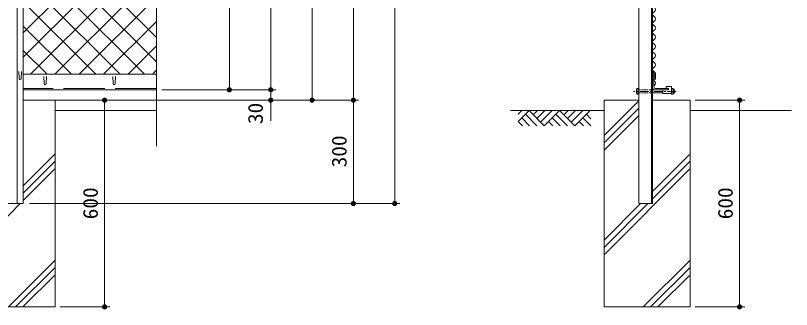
# Model space of a CAD drawing. Units: millimetres at full size. Extents: x -4455 to 4455, y -3150 to 3150.
# Drawn here: x -1412 to 841, y -887 to -34 of the extents above; entities that cross this region are included whole.
import ezdxf
from ezdxf.enums import TextEntityAlignment as Align

# ---------------------------------------------------------------- set-up
doc = ezdxf.new("R2010")
doc.units = ezdxf.units.MM
doc.header["$LTSCALE"] = 20
for name, pattern in [('DASHED', [7.5, 6, -1.5]), ('USER1', [2, 1.25, -0.25, 0.25, -0.25]), ('USER2', [0.375, 0.25, -0.125])]:
    doc.linetypes.add(name, pattern=pattern)
for name, color, linetype, lineweight in [('0-0_1部材', 3, 'Continuous', 18), ('0-1_5寸法', 1, 'Continuous', 18), ('0-2_SUNPOU', 1, 'Continuous', 18), ('0-3_8部品', 3, 'Continuous', 18), ('0-4_4基礎', 4, 'Continuous', 18), ('0-5_2網', 4, 'Continuous', 18), ('0-6_AMI', 3, 'Continuous', 18), ('0-D_GL', 7, 'Continuous', 18), ('0-E_0', 3, 'Continuous', 18)]:
    doc.layers.add(name, color=color, linetype=linetype, lineweight=lineweight)
doc.styles.add('ＭＳ ゴシック', font='')
doc.styles.get('ＭＳ ゴシック').set_extended_font_data('MS Gothic')

# ---------------------------------------------------------------- blocks, each defined once
blk = doc.blocks.new('M1')
at = {"layer": '0-2_SUNPOU'}
blk.add_line((-5, 0), (-38.58, 0), dxfattribs=at)
for points in [[(0, 0), (-5, 0), (-4.96, 0.63)], [(0, 0), (-4.96, -0.63), (-5, 0)], [(0, 0), (-4.96, 0.63), (-4.84, 1.24)], [(0, 0), (-4.84, -1.24), (-4.96, -0.63)], [(0, 0), (-4.84, 1.24), (-4.65, 1.84)], [(0, 0), (-4.65, -1.84), (-4.84, -1.24)], [(0, 0), (-4.65, 1.84), (-4.38, 2.41)], [(0, 0), (-4.38, -2.41), (-4.65, -1.84)], [(0, 0), (-4.38, 2.41), (-4.05, 2.94)], [(0, 0), (-4.05, -2.94), (-4.38, -2.41)], [(0, 0), (-4.05, 2.94), (-3.64, 3.42)], [(0, 0), (-3.64, -3.42), (-4.05, -2.94)], [(0, 0), (-3.64, 3.42), (-3.19, 3.85)], [(0, 0), (-3.19, -3.85), (-3.64, -3.42)], [(0, 0), (-3.19, 3.85), (-2.68, 4.22)], [(0, 0), (-2.68, -4.22), (-3.19, -3.85)], [(0, 0), (-2.68, 4.22), (-2.13, 4.52)], [(0, 0), (-2.13, -4.52), (-2.68, -4.22)], [(0, 0), (-2.13, 4.52), (-1.55, 4.76)], [(0, 0), (-1.55, -4.76), (-2.13, -4.52)], [(0, 0), (-1.55, 4.76), (-0.94, 4.91)], [(0, 0), (-0.94, -4.91), (-1.55, -4.76)], [(0, 0), (-0.94, 4.91), (-0.31, 4.99)], [(0, 0), (-0.31, -4.99), (-0.94, -4.91)], [(0, 0), (-0.31, 4.99), (0.31, 4.99)], [(0, 0), (0.31, -4.99), (-0.31, -4.99)], [(0, 0), (0.31, 4.99), (0.94, 4.91)], [(0, 0), (0.94, 4.91), (1.55, 4.76)], [(0, 0), (1.55, 4.76), (2.13, 4.52)], [(0, 0), (2.13, 4.52), (2.68, 4.22)], [(0, 0), (2.68, 4.22), (3.19, 3.85)], [(0, 0), (3.19, 3.85), (3.64, 3.42)], [(0, 0), (3.64, 3.42), (4.05, 2.94)], [(0, 0), (4.05, 2.94), (4.38, 2.41)], [(0, 0), (4.38, 2.41), (4.65, 1.84)], [(0, 0), (4.65, 1.84), (4.84, 1.24)], [(0, 0), (4.84, 1.24), (4.96, 0.63)], [(0, 0), (4.96, 0.63), (5, 0)], [(0, 0), (0.94, -4.91), (0.31, -4.99)], [(0, 0), (1.55, -4.76), (0.94, -4.91)], [(0, 0), (2.13, -4.52), (1.55, -4.76)], [(0, 0), (2.68, -4.22), (2.13, -4.52)], [(0, 0), (3.19, -3.85), (2.68, -4.22)], [(0, 0), (3.64, -3.42), (3.19, -3.85)], [(0, 0), (4.05, -2.94), (3.64, -3.42)], [(0, 0), (4.38, -2.41), (4.05, -2.94)], [(0, 0), (4.65, -1.84), (4.38, -2.41)], [(0, 0), (4.84, -1.24), (4.65, -1.84)], [(0, 0), (4.96, -0.63), (4.84, -1.24)], [(0, 0), (5, 0), (4.96, -0.63)]]:
    blk.add_solid(points, dxfattribs=at)
blk = doc.blocks.new('NAMIX13')
at = {"layer": '0-6_AMI'}
for centre, start, end in [((-71.1, -133.3), 298.07249, 61.92751), ((71.1, -400), 118.07249, 241.92751), ((71.1, -933.3), 118.07249, 241.92751), ((-71.1, -666.7), 298.07249, 61.92751), ((71.1, -1466.7), 118.07249, 241.92751), ((-71.1, -1200), 298.07249, 61.92751), ((-71.1, -1733.3), 298.07249, 61.92751), ((71.1, -2000), 118.07249, 241.92751), ((-71.1, -2266.7), 298.07249, 61.92751), ((71.1, -2533.3), 118.07249, 241.92751), ((-71.1, -2800), 298.07249, 61.92751), ((71.1, -3066.7), 118.07249, 241.92751), ((71.1, -3600), 118.07249, 241.92751), ((-71.1, -3333.3), 298.07249, 61.92751), ((71.1, -4133.3), 118.07249, 241.92751), ((-71.1, -3866.7), 298.07249, 61.92751), ((-71.1, -4400), 298.07249, 61.92751), ((71.1, -4666.7), 118.07249, 241.92751), ((-71.1, -4933.3), 298.07249, 61.92751), ((71.1, -5200), 118.07249, 241.92751), ((-71.1, -5466.7), 298.07249, 61.92751), ((71.1, -5733.3), 118.07249, 241.92751)]:
    blk.add_arc(centre, 151.1, start, end, dxfattribs=at)
blk = doc.blocks.new('GL-マーク')
at = {"layer": '0-E_0', "color": 1}
for p, q in [((-278.75, -14.14), (-264.61, 0)), ((-278.75, -42.43), (-236.32, 0)), ((-236.32, 0), (-177.24, -59.08)), ((-203.01, 0), (-219.67, -16.66)), ((-174.73, 0), (-205.53, -30.8)), ((-146.45, 0), (-191.38, -44.94)), ((-118.16, 0), (-177.24, -59.08)), ((-118.16, 0), (-59.08, -59.08)), ((-84.85, 0), (-101.51, -16.65)), ((-56.57, 0), (-87.36, -30.8)), ((-28.28, 0), (-73.22, -44.94)), ((0, 0), (-59.08, -59.08)), ((-264.61, -28.28), (-233.81, -59.08)), ((-250.46, -14.14), (-205.53, -59.08)), ((-146.44, -28.28), (-115.65, -59.08)), ((-132.3, -14.14), (-87.37, -59.08)), ((2.51, -59.08), (-28.28, -28.28)), ((3.33, -31.61), (-14.14, -14.14)), ((-278.75, -42.43), (-262.09, -59.08)), ((-160.59, -42.43), (-143.93, -59.08)), ((-25.77, -59.08), (-42.43, -42.43))]:
    blk.add_line(p, q, dxfattribs=at)

msp = doc.modelspace()

# ---------------------------------------------------------------- linework, layer by layer
at = {"layer": '0-0_1部材'}
for p, q in [((-1406.7, 2030.67), (-1406.7, -579.33)), ((-1329.45, -210.83), (-1328.7, -231.33)), ((-1321.95, -210.83), (-1322.7, -231.33)), ((-1129.45, -210.83), (-1128.7, -231.33)), ((-1121.95, -210.83), (-1122.7, -231.33))]:
    msp.add_line(p, q, dxfattribs=at)
at = {"layer": '0-0_1部材', "color": 7}
for p, q in [((-1389.2, 2030.67), (-1389.2, -579.33)), ((398.03, 2030.67), (398.03, -579.33)), ((434.53, 2030.67), (434.53, -579.33)), ((438.03, 1580.67), (438.03, -579.33)), ((438.03, -196.32), (446.41, -202.79)), ((438.03, -200.74), (442.91, -204.51)), ((-1002.38, -204.33), (-1389.2, -204.33)), ((438.03, -204.33), (438.03, -244.33)), ((438.03, -204.33), (439.03, -204.33)), ((442.03, -207.33), (442.03, -240.83)), ((442.91, -218.18), (442.91, -204.51)), ((446.41, -218.18), (442.91, -218.18)), ((446.41, -218.18), (446.41, -202.79)), ((446.53, -245.33), (480.03, -245.33)), ((-1002.38, -249.33), (-1389.2, -249.33))]:
    msp.add_line(p, q, dxfattribs=at)
at = {"layer": '0-0_1部材', "color": 4}
msp.add_line((-1002.38, -413.12), (-1002.38, 587.47), dxfattribs=at)
at = {"layer": '0-0_1部材', "color": 1, "linetype": 'DASHED'}
msp.add_line((-1002.38, -245.33), (-1389.2, -245.33), dxfattribs=at)
at = {"layer": '0-0_1部材', "color": 7}
msp.add_lwpolyline([(443.03, -249.33), (483.03, -249.33), (483.03, -248.33)], dxfattribs=at)
for centre, radius, start, end in [((439.03, -207.33), 3, 0, 90), ((443.03, -244.33), 5, 180, 270), ((446.53, -240.83), 4.5, 180, 270), ((480.03, -248.33), 3, 0, 90)]:
    msp.add_arc(centre, radius, start, end, dxfattribs=at)
at = {"layer": '0-0_1部材'}
for centre in [(-1325.7, -231.33), (-1125.7, -231.33)]:
    msp.add_arc(centre, 3, 180, 0, dxfattribs=at)
at = {"layer": '0-1_5寸法'}
for p, q in [((-430.81, 1980.67), (-430.81, -279.33)), ((-670.81, -249.33), (-670.81, 1520.67)), ((-550.81, 1520.67), (-550.81, -279.33)), ((-790.81, -249.33), (-790.81, 340.67)), ((-670.81, -219.33), (-670.81, -189.33)), ((-987.38, -249.33), (-655.81, -249.33)), ((-987.38, -249.33), (-655.81, -249.33)), ((-987.38, -249.33), (-775.81, -249.33)), ((-670.81, -249.33), (-670.81, -279.33)), ((-1299.59, -279.33), (-415.81, -279.33)), ((-1281.74, -279.33), (-415.81, -279.33)), ((-1281.74, -279.33), (-1138.13, -279.33)), ((-1153.13, -279.33), (-1153.13, -879.33)), ((-987.38, -279.33), (-535.81, -279.33)), ((-987.38, -279.33), (-655.81, -279.33)), ((-430.81, -279.33), (-430.81, -579.33)), ((561.98, -279.33), (705.59, -279.33)), ((690.59, -279.33), (690.59, -879.33)), ((-670.81, -309.33), (-670.81, -339.33)), ((-1371.04, -579.33), (-415.81, -579.33)), ((-1281.74, -879.33), (-1138.13, -879.33)), ((561.98, -879.33), (705.59, -879.33))]:
    msp.add_line(p, q, dxfattribs=at)
at = {"layer": '0-3_8部品'}
for p, q in [((391.63, -247.86), (392.74, -245.94)), ((477.84, -240.11), (492.84, -240.11)), ((477.84, -245.11), (477.84, -240.11)), ((477.84, -245.11), (482.59, -245.11)), ((492.84, -260.11), (492.84, -240.11)), ((492.84, -245.94), (492.84, -261.62)), ((498.13, -245.94), (492.84, -245.94)), ((499.24, -247.86), (498.13, -245.94)), ((392.32, -249.78), (398.03, -249.78)), ((392.32, -257.78), (398.03, -257.78)), ((392.74, -261.62), (398.03, -261.62)), ((438.03, -249.78), (467.84, -249.78)), ((438.03, -257.78), (467.84, -257.78)), ((467.84, -249.61), (482.59, -249.61)), ((467.84, -260.11), (467.84, -249.61)), ((467.84, -260.11), (492.84, -260.11)), ((498.56, -249.78), (492.84, -249.78)), ((498.56, -257.78), (492.84, -257.78)), ((499.24, -247.86), (499.24, -259.7))]:
    msp.add_line(p, q, dxfattribs=at)
at = {"layer": '0-3_8部品', "color": 1, "linetype": 'USER1'}
msp.add_line((506.26, -253.78), (382.98, -253.78), dxfattribs=at)
at = {"layer": '0-3_8部品', "linetype": 'USER2'}
for p, q in [((398.03, -249.78), (438.03, -249.78)), ((398.03, -257.78), (438.03, -257.78))]:
    msp.add_line(p, q, dxfattribs=at)
at = {"layer": '0-3_8部品'}
for points in [[(392.74, -245.94), (398.03, -245.94), (398.03, -261.62)], [(391.63, -247.86), (391.63, -259.7), (392.74, -261.62)], [(499.24, -259.7), (498.13, -261.62), (492.84, -261.62)]]:
    msp.add_lwpolyline(points, dxfattribs=at)
for centre, radius, start, end in [((482.59, -247.36), 2.25, 270, 90), ((394.66, -247.86), 3.03, 180, 219.3382), ((403.63, -253.78), 12, 160.52878, 199.47122), ((394.66, -259.7), 3.03, 140.6618, 180), ((496.21, -247.86), 3.03, 320.6618, 0), ((487.24, -253.78), 12, 340.52878, 19.47122), ((496.21, -259.7), 3.03, 0, 39.3382), ((496.09, -253.78), 6.71, 298.05542, 61.94458)]:
    msp.add_arc(centre, radius, start, end, dxfattribs=at)
at = {"layer": '0-4_4基礎', "color": 7}
for p, q in [((-1389.2, -279.33), (-1296.74, -279.33)), ((-1296.74, -879.33), (-1296.74, -279.33)), ((296.98, -879.33), (296.98, -279.33)), ((296.98, -279.33), (398.03, -279.33)), ((438.03, -279.33), (546.98, -279.33)), ((546.98, -879.33), (546.98, -279.33)), ((-1546.74, -879.33), (-1296.74, -879.33)), ((296.98, -879.33), (546.98, -879.33))]:
    msp.add_line(p, q, dxfattribs=at)
at = {"layer": '0-4_4基礎'}
for p, q in [((296.98, -382.11), (398.03, -281.06)), ((296.98, -403.32), (398.03, -302.27)), ((296.98, -424.53), (398.03, -323.48)), ((-1389.2, -528.02), (-1296.74, -435.57)), ((438.03, -544.52), (546.98, -435.57)), ((-1389.2, -549.23), (-1296.74, -456.78)), ((438.03, -565.73), (546.98, -456.78)), ((-1389.2, -570.44), (-1296.74, -477.99)), ((296.98, -727.99), (546.98, -477.99)), ((-1546.74, -727.99), (-1398.09, -579.33)), ((296.98, -706.78), (424.43, -579.33)), ((296.98, -685.57), (403.22, -579.33)), ((-1432.69, -879.33), (-1296.74, -743.39)), ((411.04, -879.33), (546.98, -743.39)), ((-1411.48, -879.33), (-1296.74, -764.6)), ((432.25, -879.33), (546.98, -764.6)), ((-1390.26, -879.33), (-1296.74, -785.81)), ((453.46, -879.33), (546.98, -785.81))]:
    msp.add_line(p, q, dxfattribs=at)
at = {"layer": '0-5_2網', "color": 1}
for p, q in [((-310.81, -579.33), (-310.81, 2030.67)), ((-1371.04, -579.33), (-295.81, -579.33))]:
    msp.add_line(p, q, dxfattribs=at)
at = {"layer": '0-5_2網'}
for p, q in [((-1389.2, -84.07), (-1002.38, 302.75)), ((-1002.38, -97.79), (-1389.2, 289.02)), ((-1389.2, -154.78), (-1002.38, 232.03)), ((-1002.38, -168.5), (-1389.2, 218.31)), ((-1368.04, -204.33), (-1002.38, 161.32)), ((-1037.26, -204.33), (-1389.2, 147.6)), ((-1297.33, -204.33), (-1002.38, 90.61)), ((-1107.97, -204.33), (-1389.2, 76.89)), ((-1178.68, -204.33), (-1389.2, 6.18)), ((-1226.62, -204.33), (-1002.38, 19.9)), ((-1249.39, -204.33), (-1389.2, -64.53)), ((-1155.91, -204.33), (-1002.38, -50.81)), ((-1085.2, -204.33), (-1002.38, -121.52)), ((-1320.1, -204.33), (-1389.2, -135.24)), ((-1014.48, -204.33), (-1002.38, -192.23))]:
    msp.add_line(p, q, dxfattribs=at)
at = {"layer": '0-6_AMI'}
for centre, start, end in [((438.68, -96.63), 298.07249, 61.92751), ((445.79, -109.96), 118.07249, 241.92751), ((445.79, -136.63), 118.07249, 241.92751), ((438.68, -123.3), 298.07249, 61.92751), ((445.79, -163.3), 118.07249, 241.92751), ((438.68, -149.96), 298.07249, 61.92751), ((438.68, -176.63), 298.07249, 61.92751), ((445.79, -189.96), 118.07249, 241.92751), ((438.68, -203.3), 298.07249, 61.92751), ((445.79, -216.63), 118.07249, 241.92751), ((438.68, -229.96), 298.07249, 61.92751)]:
    msp.add_arc(centre, 7.56, start, end, dxfattribs=at)
at = {"layer": '0-D_GL'}
for p, q in [((-1296.74, -309.33), (-1002.38, -309.33)), ((296.98, -309.33), (25.3, -309.33)), ((546.98, -309.33), (841.35, -309.33)), ((-1462.2, -579.33), (-1389.2, -579.33)), ((398.03, -579.33), (438.03, -579.33))]:
    msp.add_line(p, q, dxfattribs=at)
at = {"layer": '0-E_0'}
for p, q in [((-1402.2, -196.31), (-1401.45, -216.81)), ((-1394.7, -196.31), (-1395.45, -216.81))]:
    msp.add_line(p, q, dxfattribs=at)
msp.add_arc((-1398.45, -216.81), 3, 180, 0, dxfattribs=at)

# ---------------------------------------------------------------- block references
at = {"layer": '0-1_5寸法', "xscale": 1.5, "yscale": 1.5}
for p, rotation in [((-790.81, -249.33), 270), ((-670.81, -249.33), 270), ((-670.81, -249.33), 270), ((-550.81, -279.33), 270), ((-430.81, -279.33), 270), ((-1153.13, -279.33), 90), ((-670.81, -279.33), 90), ((-430.81, -279.33), 90), ((690.59, -279.33), 90), ((-430.81, -579.33), 270), ((-1153.13, -879.33), 270), ((690.59, -879.33), 270)]:
    msp.add_blockref('M1', p, dxfattribs=dict(at, rotation=rotation))
at = {"layer": '0-5_2網', "xscale": 0.05, "yscale": 0.05}
msp.add_blockref('NAMIX13', (442.23, 203.37), dxfattribs=at)
at = {"layer": '0-5_2網', "xscale": 1.5, "yscale": 1.5, "rotation": 270}
msp.add_blockref('M1', (-310.81, -579.33), dxfattribs=at)
at = {"layer": '0-D_GL', "xscale": 0.75, "yscale": 0.75}
msp.add_blockref('GL-マーク', (256.43, -309.33), dxfattribs=at)

# ---------------------------------------------------------------- texts
at = {"layer": '0-1_5寸法', "color": 3, "style": 'ＭＳ ゴシック', "width": 1.05}
for s, p in [('30', (-680.66, -348.7)), ('300', (-437.48, -474.33)), ('600', (-1159.81, -625.08)), ('600', (683.92, -625.08))]:
    msp.add_text(s, height=43.26, rotation=90, dxfattribs=at).set_placement(p, align=Align.BOTTOM_LEFT)

doc.saveas('drawing.dxf')
